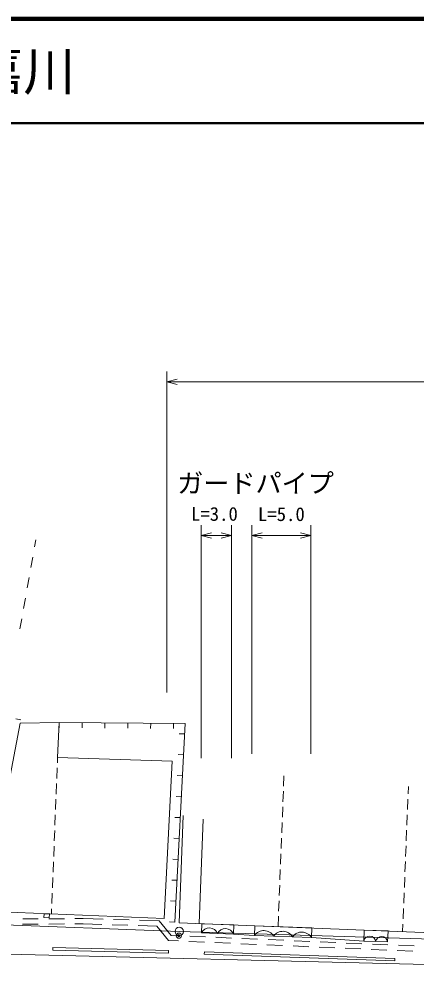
# Model space of a CAD drawing. Units: millimetres, scale not verified. Extents: x 40000 to 680000, y 20000 to 380000.
# Drawn here: x 459611 to 497657, y 289288 to 380000 of the extents above; entities that cross this region are included whole.
import ezdxf
from ezdxf.enums import TextEntityAlignment as Align

# ---------------------------------------------------------------- set-up
doc = ezdxf.new("R2010")
doc.units = ezdxf.units.MM
doc.header["$LTSCALE"] = 1000
doc.header["$PDMODE"] = 32
doc.header["$PDSIZE"] = 500
for name, color, linetype, lineweight in [('M-BGD', 7, 'Continuous', 13), ('M-BMK-OTRS', 5, 'Continuous', 13), ('M-BMK-ROW', 30, 'Continuous', 13), ('M-STR-HTXT', 7, 'Continuous', 13), ('M-STR-STRD', 7, 'Continuous', 13), ('M-TTL', 2, 'Continuous', 140), ('M-TTL-LINE', 7, 'Continuous', 50)]:
    doc.layers.add(name, color=color, linetype=linetype, lineweight=lineweight)
doc.layers.add('M-TTL-TXT', color=7, linetype='Continuous')
doc.styles.add('ＭＳ ゴシック', font='')
doc.styles.get('ＭＳ ゴシック').set_extended_font_data('MS Gothic')

msp = doc.modelspace()

# ---------------------------------------------------------------- linework, layer by layer
at = {"layer": 'M-BGD'}
for p, q in [((461110, 329385), (461228, 330048)), ((460757, 327416), (460933, 328401)), ((460404, 325448), (460581, 326432)), ((460052, 323479), (460228, 324463)), ((459699, 321510), (459876, 322495)), ((459316, 312887), (459807, 312794)), ((463467, 312539), (463463, 312039)), ((465659, 312522), (465655, 312022)), ((467851, 312505), (467847, 312005)), ((470043, 312488), (470039, 311988)), ((472234, 312471), (472231, 311971)), ((474426, 312453), (474423, 311954)), ((475471, 311443), (474971, 311469)), ((475367, 309439), (474867, 309465)), ((463313, 309195), (463293, 308685)), ((463273, 308185), (463234, 307186)), ((463215, 306687), (463175, 305687)), ((475263, 307435), (474764, 307461)), ((485002, 307446), (484964, 306453)), ((484944, 305953), (484905, 304954)), ((496917, 306420), (496889, 305706)), ((463156, 305188), (463117, 304188)), ((475159, 305431), (474660, 305456)), ((496869, 305207), (496830, 304207)), ((484885, 304455), (484846, 303455)), ((463097, 303689), (463058, 302690)), ((475056, 303426), (474556, 303452)), ((475355, 303640), (474951, 293342)), ((477256, 303287), (476863, 293267)), ((496811, 303708), (496771, 302708)), ((463038, 302190), (462999, 301191)), ((484826, 302956), (484787, 301956)), ((496752, 302209), (496713, 301210)), ((474952, 301422), (474453, 301448)), ((484768, 301457), (484728, 300458)), ((462979, 300691), (462940, 299692)), ((496693, 300710), (496654, 299711)), ((474848, 299418), (474349, 299444)), ((484709, 299958), (484670, 298959)), ((462921, 299192), (462881, 298193)), ((484650, 298459), (484611, 297460)), ((496634, 299211), (496595, 298212)), ((462862, 297693), (462823, 296694)), ((496576, 297712), (496536, 296713)), ((474745, 297414), (474245, 297440)), ((484591, 296960), (484552, 295961)), ((462803, 296195), (462764, 295195)), ((496517, 296213), (496478, 295214)), ((474641, 295410), (474142, 295436)), ((484532, 295461), (484493, 294462)), ((462744, 294696), (462724, 294186)), ((484474, 293963), (484435, 292970)), ((496458, 294715), (496419, 293715)), ((461467, 293219), (459967, 293212)), ((461469, 293726), (459969, 293719)), ((463967, 293231), (462467, 293224)), ((463969, 293737), (462469, 293730)), ((465764, 293239), (464967, 293235)), ((465770, 293746), (464969, 293742)), ((467539, 293185), (465764, 293239)), ((467665, 293688), (465770, 293746)), ((470038, 293109), (468538, 293154)), ((470164, 293612), (468665, 293657)), ((472812, 293024), (471037, 293078)), ((473059, 293523), (471164, 293581)), ((473938, 291640), (472812, 293024)), ((474187, 292136), (473059, 293523)), ((474537, 293406), (474038, 293432)), ((477107, 292376), (477141, 293256)), ((482180, 292132), (482216, 293057)), ((496399, 293216), (496371, 292502)), ((474985, 292101), (474187, 292136)), ((480162, 292256), (477107, 292376)), ((482180, 292132), (480162, 292256)), ((487637, 291918), (482180, 292132)), ((492643, 291595), (492684, 292646)), ((474882, 291599), (473938, 291640)), ((477380, 291489), (475881, 291555)), ((477483, 291992), (475984, 292058)), ((479877, 291380), (478379, 291446)), ((479980, 291883), (478482, 291948)), ((482375, 291271), (480876, 291336)), ((482478, 291773), (480979, 291839)), ((484872, 291161), (483374, 291227)), ((484976, 291664), (483477, 291730)), ((487473, 291555), (485975, 291620)), ((492643, 291595), (487637, 291918)), ((489971, 291445), (488472, 291511)), ((492468, 291336), (490970, 291402)), ((494929, 291505), (492643, 291595)), ((494966, 291227), (493468, 291292)), ((487370, 291052), (485872, 291118)), ((489868, 290943), (488369, 291008)), ((492365, 290834), (490867, 290899)), ((494863, 290724), (493364, 290790)), ((497361, 290615), (495862, 290680)), ((497464, 291117), (495965, 291183))]:
    msp.add_line(p, q, dxfattribs=at)
for points in [[(463467, 312539), (459715, 312483), (456285, 294442), (473531, 293754), (474290, 308836), (463313, 309195)], [(462025, 294213), (462537, 294193), (462523, 293833), (462010, 293853)]]:
    msp.add_lwpolyline(points, close=True, dxfattribs=at)
for points in [[(463467, 312539), (475522, 312445), (474537, 293406)], [(474951, 293342), (501557, 292298), (501927, 301717)], [(477141, 293256), (480196, 293136), (480162, 292256)], [(482216, 293057), (487673, 292843), (487637, 291918)], [(492684, 292646), (494970, 292557), (494929, 291505)]]:
    msp.add_lwpolyline(points, dxfattribs=at)
for radius in [100, 80, 60, 40, 20]:
    msp.add_circle((474936, 292104), radius, dxfattribs=at)
for centre, radius, start, end in [((477857, 292012), 834, 21.36941, 154.13768), ((479385, 291952), 834, 21.36941, 154.13768), ((483067, 291518), 1078, 30.19302, 145.31406), ((484886, 291447), 1078, 30.19302, 145.31406), ((486705, 291375), 1078, 30.19302, 145.31406), ((493211, 291495), 577, 5.43542, 170.07166), ((494355, 291450), 577, 5.43542, 170.07166)]:
    msp.add_arc(centre, radius, start, end, dxfattribs=at)
msp.add_point((474936, 292104), dxfattribs=at)
at = {"layer": 'M-BMK-OTRS'}
msp.add_lwpolyline([(409585, 291513), (427622, 291160), (454674, 290438), (501228, 289279), (528923, 288448), (560466, 287569), (573326, 287279)], dxfattribs=at)
at = {"layer": 'M-BMK-ROW'}
msp.add_lwpolyline([(556787, 303007), (552222, 290056), (531075, 291015), (511872, 291394), (474966, 292518), (456557, 293202)], dxfattribs=at)
msp.add_circle((474966, 292518), 400, dxfattribs=at)
at = {"layer": 'M-STR-HTXT'}
for p, q in [((473766, 315409), (473766, 346209)), ((473766, 345209), (474766, 345459)), ((473766, 345209), (551598, 345209)), ((473766, 345209), (474766, 344959)), ((477074, 309133), (477074, 331464)), ((479977, 309133), (479977, 331464)), ((481929, 309555), (481929, 331464)), ((487576, 309555), (487576, 331464)), ((477074, 330464), (478074, 330714)), ((477074, 330464), (479977, 330464)), ((477074, 330464), (478074, 330214)), ((479977, 330464), (478977, 330714)), ((479977, 330464), (478977, 330214)), ((481929, 330464), (482929, 330714)), ((481929, 330464), (487576, 330464)), ((481929, 330464), (482929, 330214)), ((487576, 330464), (486576, 330714)), ((487576, 330464), (486576, 330214))]:
    msp.add_line(p, q, dxfattribs=at)
at = {"layer": 'M-STR-STRD'}
for points in [[(462845, 290727), (473931, 290430), (473938, 290690), (462852, 290987)], [(477366, 290331), (495628, 289700), (495636, 289929), (477374, 290560)]]:
    msp.add_lwpolyline(points, close=True, dxfattribs=at)
at = {"layer": 'M-TTL'}
msp.add_line((680000, 380000), (40000, 380000), dxfattribs=at)
at = {"layer": 'M-TTL-LINE'}
msp.add_line((40000, 370000), (680000, 370000), dxfattribs=at)

# ---------------------------------------------------------------- texts
at = {"layer": 'M-STR-HTXT', "style": 'ＭＳ ゴシック'}
for s, height, p in [('ガードパイプ', 1833, (482278, 334023)), ('L=3.0', 1320, (478338, 331487)), ('L=5.0', 1320, (484753, 331464))]:
    msp.add_text(s, height=height, dxfattribs=at).set_placement(p, align=Align.BOTTOM_CENTER)
at = {"layer": 'M-TTL-TXT', "style": 'ＭＳ ゴシック'}
msp.add_text('山口市江崎\u3000\u3000山口市嘉川', height=3666, dxfattribs=at).set_placement((405024, 375000), align=Align.MIDDLE_LEFT)

doc.saveas('drawing.dxf')
